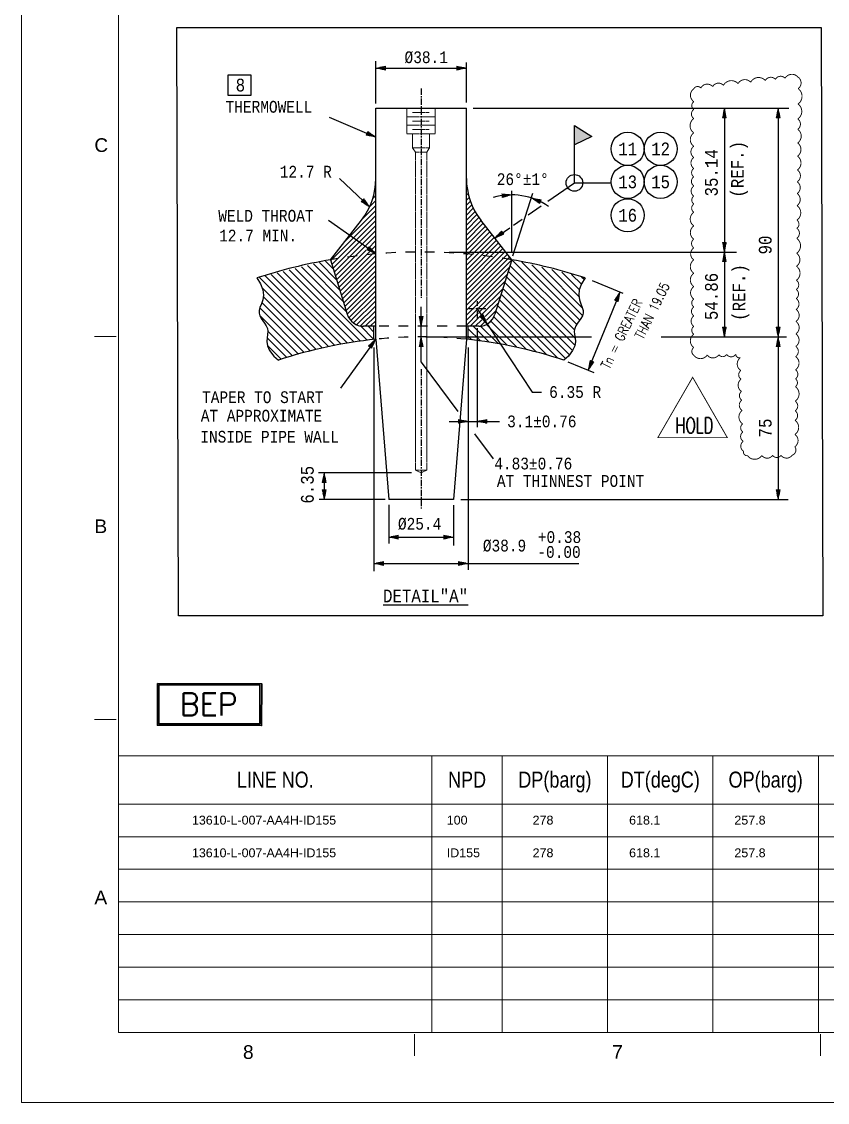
# Model space of a CAD drawing. Header units: inches. Extents: x 985 to 1826, y 0 to 594.
# Drawn here: x 985.1 to 1193.7, y 0 to 279.8 of the extents above; entities that cross this region are included whole.
import ezdxf
from ezdxf.enums import TextEntityAlignment as Align

# ---------------------------------------------------------------- set-up
doc = ezdxf.new("R2010")
doc.units = ezdxf.units.IN
doc.header["$MEASUREMENT"] = 0
for name, pattern in [('CENTER', [2, 1.25, -0.25, 0.25, -0.25]), ('Dashed', [4.18782, 2.09391, -2.09391]), ('Solid', [1, 1, 0])]:
    doc.linetypes.add(name, pattern=pattern)
for name, color, linetype in [('1', 7, 'Continuous'), ('2', 2, 'Continuous'), ('3', 3, 'Continuous'), ('4', 4, 'Continuous'), ('BG 0 -1', 7, 'Continuous'), ('BG BG BG BG BG 2', 7, 'Continuous'), ('BG BG BG BG TITLETEXT', 7, 'Continuous'), ('Border', 7, 'Continuous'), ('DIM-LINES', 7, 'Continuous'), ('DIM-TEXT', 7, 'Continuous'), ('ISO-TEXT', 7, 'Continuous'), ('ISOTEXT', 7, 'Continuous'), ('NOZZLES', 7, 'Continuous'), ('Rev.4', 6, 'Continuous')]:
    doc.layers.add(name, color=color, linetype=linetype)
for name, color, linetype, lineweight in [('message', 2, 'Solid', 13), ('weldCyanLabel', 4, 'Solid', 13), ('weldDimension', 2, 'Solid', 13)]:
    doc.layers.add(name, color=color, linetype=linetype, lineweight=lineweight)
doc.styles.add('1882-13610-HP-186-001-007(01OF02)_MODEL-EMBED 1_DWG$0$Arial', font='arial.ttf')
doc.styles.add('Arial', font='arial.ttf')
doc.styles.add('fixedText', font='MONOTXT8.shx', dxfattribs={"width": 0.85})
doc.styles.add('MONOTXT', font='MONOTXT.shx', dxfattribs={"width": 0.8})
doc.styles.add('ROMANS', font='romans.shx', dxfattribs={"width": 0.8})
doc.styles.add('txt.shx', font='txt.shx')

msp = doc.modelspace()

# ---------------------------------------------------------------- hatches: boundary and pattern name
at = {"layer": '2'}
h = msp.add_hatch(color=2, dxfattribs=at)
h.dxf.hatch_style = 1
h.paths.add_polyline_path([(1128.18, 252.93), (1128.18, 247.87), (1132.67, 250.02)])
at = {"layer": '4', "lineweight": 25}
msp.add_hatch(color=4, dxfattribs=at).paths.add_polyline_path([(1105.64, 201.45), (1104.55, 203.9), (1103.82, 203.41)])

# ---------------------------------------------------------------- linework, layer by layer
at = {"color": 4, "linetype": 'Continuous', "lineweight": 25}
for p, q in [((1068.59, 222.68), (1069.29, 223.39)), ((1076.63, 200.93), (1076.77, 201.07))]:
    msp.add_line(p, q, dxfattribs=at)
at = {"layer": '1', "color": 1, "linetype": 'CENTER', "lineweight": 25, "ltscale": 1.3}
for p, q in [((1088.5, 262.47), (1088.5, 208.25)), ((1088.5, 189.8), (1088.5, 153.58))]:
    msp.add_line(p, q, dxfattribs=at)
at = {"layer": '2', "color": 4}
for p, q in [((1128.18, 238.05), (1128.18, 252.93)), ((1128.18, 252.93), (1132.67, 250.02)), ((1132.67, 250.02), (1128.18, 247.87)), ((1063.43, 162.98), (1063.43, 156.11))]:
    msp.add_line(p, q, dxfattribs=at)
at = {"layer": '2', "color": 2}
for p, q in [((1086.04, 162.98), (1061.97, 162.98)), ((1079.23, 156.11), (1062.13, 156.11))]:
    msp.add_line(p, q, dxfattribs=at)
at = {"layer": '2'}
msp.add_lwpolyline([(1025.23, 278.31), (1192.1, 278.31), (1192.52, 125.97), (1025.66, 125.97)], close=True, dxfattribs=at)
at = {"layer": '2', "color": 4}
msp.add_lwpolyline([(1038.54, 266.04), (1044.44, 266.04), (1044.44, 260.67), (1038.54, 260.67)], close=True, dxfattribs=at)
for centre in [(1141.98, 246.85), (1150.51, 246.85), (1141.98, 238.31), (1150.51, 238.31), (1141.98, 229.66)]:
    msp.add_circle(centre, 4.29, dxfattribs=at)
at = {"layer": '3', "color": 3, "lineweight": 25}
for p, q in [((1076.77, 257.35), (1100.24, 257.35)), ((1076.77, 197.57), (1076.77, 257.35)), ((1100.24, 197.57), (1100.24, 257.35)), ((1065.05, 218.15), (1069.4, 204.03)), ((1111.96, 218.15), (1107.61, 204.03)), ((1076.77, 200.93), (1073.6, 200.93)), ((1076.29, 197.52), (1076.29, 200.93)), ((1103.41, 200.93), (1100.24, 200.93)), ((1100.72, 197.52), (1100.72, 200.93)), ((1076.77, 197.57), (1080.12, 156.11)), ((1100.24, 197.57), (1096.89, 156.11)), ((1096.89, 156.11), (1080.12, 156.11))]:
    msp.add_line(p, q, dxfattribs=at)
at = {"layer": '3', "color": 2, "linetype": 'Dashed', "lineweight": 25, "ltscale": 1.2}
msp.add_line((1100.24, 200.93), (1076.77, 200.93), dxfattribs=at)
for radius, start, end in [(138.28, 80.2323, 99.7677), (116.29, 84.2104, 95.7896)]:
    msp.add_arc((1088.5, 81.87), radius, start, end, dxfattribs=at)
at = {"layer": '3', "color": 3, "lineweight": 25}
for centre, radius, start, end in [((1088.5, 81.87), 138.28, 99.7677, 107.8916), ((1088.5, 81.87), 138.28, 72.1084, 80.2323), ((1073.6, 205.32), 4.4, 197.1338, 270), ((1103.41, 205.32), 4.4, 270, 342.8662), ((1088.5, 81.87), 116.29, 95.7896, 108.5213), ((1088.5, 81.87), 116.29, 71.4787, 84.2104)]:
    msp.add_arc(centre, radius, start, end, dxfattribs=at)
at = {"layer": '4', "color": 2}
for p, q in [((1076.77, 258.56), (1076.77, 269.59)), ((1100.24, 258.9), (1100.24, 269.21)), ((1132.77, 212.74), (1140.73, 209.51)), ((1102.99, 200.48), (1102.99, 174.8)), ((1076.29, 195.47), (1076.29, 137.53)), ((1100.72, 195.47), (1100.72, 137.87)), ((1126.46, 191.73), (1133.2, 188.99)), ((1080.12, 154.69), (1080.12, 144.71)), ((1096.89, 154.63), (1096.89, 144.17))]:
    msp.add_line(p, q, dxfattribs=at)
at = {"layer": '4', "color": 4, "lineweight": 25}
for p, q in [((1076.77, 267.77), (1100.24, 267.77)), ((1121.35, 233.31), (1128.18, 238.05)), ((1076.42, 235.69), (1076.77, 236.05)), ((1076.66, 237.23), (1076.77, 237.35)), ((1100.24, 237.49), (1100.31, 237.57)), ((1100.24, 236.19), (1100.46, 236.42)), ((1100.24, 234.9), (1100.67, 235.33)), ((1075.15, 231.83), (1076.77, 233.46)), ((1075.96, 233.95), (1076.77, 234.75)), ((1100.24, 233.6), (1100.94, 234.3)), ((1100.24, 232.31), (1101.25, 233.32)), ((1100.24, 231.01), (1101.61, 232.39)), ((1069.29, 223.39), (1076.77, 230.87)), ((1070.16, 222.96), (1076.77, 229.57)), ((1073.2, 228.59), (1076.77, 232.16)), ((1100.24, 229.71), (1102.02, 231.5)), ((1100.24, 228.42), (1102.46, 230.65)), ((1100.24, 227.12), (1102.95, 229.84)), ((1116.24, 229.76), (1119.58, 232.08)), ((1065.05, 218.15), (1073.05, 228.39)), ((1071.02, 222.53), (1076.77, 228.28)), ((1071.89, 222.09), (1076.77, 226.98)), ((1100.24, 225.83), (1103.47, 229.06)), ((1100.24, 224.53), (1104.02, 228.32)), ((1100.24, 223.24), (1104.59, 227.59)), ((1100.24, 221.94), (1105.16, 226.86)), ((1111.96, 218.15), (1103.96, 228.39)), ((1112.43, 227.12), (1114.67, 228.67)), ((1072.75, 221.66), (1076.77, 225.69)), ((1073.61, 221.23), (1076.77, 224.39)), ((1100.24, 220.65), (1105.72, 226.14)), ((1100.24, 219.35), (1106.29, 225.41)), ((1100.24, 218.06), (1106.86, 224.68)), ((1100.24, 216.76), (1107.43, 223.95)), ((1107.59, 223.75), (1111.46, 226.44)), ((1065.12, 217.92), (1070.16, 222.96)), ((1065.42, 216.93), (1071.02, 222.53)), ((1065.73, 215.93), (1071.89, 222.09)), ((1066.03, 214.94), (1072.75, 221.66)), ((1066.34, 213.95), (1073.61, 221.23)), ((1074.78, 221.1), (1076.77, 223.09)), ((1075.53, 220.56), (1076.77, 221.8)), ((1100.24, 215.46), (1108, 223.23)), ((1100.24, 214.17), (1108.57, 222.5)), ((1100.24, 212.87), (1109.13, 221.77)), ((1100.24, 211.58), (1109.7, 221.04)), ((1066.64, 212.96), (1074.32, 220.64)), ((1066.95, 211.97), (1075.13, 220.16)), ((1067.25, 210.98), (1076.12, 219.85)), ((1067.56, 209.99), (1076.77, 219.21)), ((1076.28, 220.01), (1076.77, 220.5)), ((1100.24, 210.28), (1110.27, 220.32)), ((1100.24, 208.99), (1110.84, 219.59)), ((1100.24, 207.69), (1111.41, 218.86)), ((1072.8, 197.1), (1054.38, 215.52)), ((1074.52, 197.32), (1055.94, 215.91)), ((1069.24, 204.55), (1057.5, 216.29)), ((1068.37, 207.36), (1059.06, 216.67)), ((1067.51, 210.17), (1060.62, 217.06)), ((1066.64, 212.98), (1062.17, 217.44)), ((1065.77, 215.79), (1063.73, 217.82)), ((1067.86, 209), (1076.77, 217.91)), ((1068.17, 208.01), (1076.77, 216.62)), ((1100.24, 206.4), (1111.95, 218.11)), ((1100.24, 205.1), (1111.38, 216.24)), ((1128.23, 199.97), (1111.51, 216.69)), ((1128.79, 201.35), (1112, 218.14)), ((1129.58, 202.51), (1114.58, 217.5)), ((1130.28, 203.74), (1117.16, 216.87)), ((1130.24, 205.73), (1119.74, 216.23)), ((1129.39, 208.52), (1122.32, 215.59)), ((1046.02, 213.46), (1046.97, 211.95)), ((1064.52, 195.67), (1046.55, 213.63)), ((1066.13, 195.99), (1048.14, 213.99)), ((1067.77, 196.3), (1049.7, 214.37)), ((1069.42, 196.59), (1051.26, 214.76)), ((1071.1, 196.86), (1052.82, 215.14)), ((1068.47, 207.02), (1076.77, 215.32)), ((1068.78, 206.03), (1076.77, 214.03)), ((1069.09, 205.04), (1076.77, 212.73)), ((1100.24, 203.8), (1110.8, 214.37)), ((1128.31, 196), (1110.6, 213.71)), ((1128.39, 197.87), (1111.06, 215.2)), ((1129.47, 210.38), (1124.9, 214.96)), ((1129.99, 211.81), (1127.48, 214.32)), ((1130.99, 213.46), (1130.04, 211.95)), ((1130.71, 213.03), (1130.06, 213.68)), ((1046.97, 211.95), (1047.55, 210.33)), ((1062.92, 195.32), (1047.35, 210.89)), ((1047.55, 210.33), (1047.68, 208.94)), ((1069.39, 204.05), (1076.77, 211.43)), ((1069.78, 203.15), (1076.77, 210.14)), ((1100.24, 202.51), (1110.22, 212.49)), ((1103.74, 204.72), (1109.64, 210.62)), ((1126.89, 193.53), (1109.68, 210.74)), ((1127.74, 194.63), (1110.14, 212.23)), ((1129.46, 210.33), (1129.33, 208.94)), ((1130.04, 211.95), (1129.46, 210.33)), ((1047.5, 207.75), (1047.16, 206.72)), ((1059.79, 194.57), (1047.28, 207.08)), ((1047.68, 208.94), (1047.5, 207.75)), ((1061.35, 194.95), (1047.64, 208.66)), ((1070.32, 202.39), (1076.77, 208.84)), ((1071, 201.78), (1076.77, 207.55)), ((1102.99, 207.41), (1102.99, 206.26)), ((1104.26, 203.94), (1109.07, 208.75)), ((1123.89, 192.65), (1108.77, 207.77)), ((1125.92, 192.56), (1109.22, 209.26)), ((1129.33, 208.94), (1129.51, 207.75)), ((1129.51, 207.75), (1129.85, 206.72)), ((1137.15, 202.79), (1140, 209.8)), ((1046.79, 205.83), (1046.56, 205.03)), ((1046.56, 205.03), (1046.56, 204.3)), ((1046.56, 204.3), (1046.76, 203.62)), ((1058.25, 194.16), (1046.75, 205.66)), ((1047.16, 206.72), (1046.79, 205.83)), ((1071.82, 201.3), (1076.77, 206.25)), ((1072.81, 201), (1076.77, 204.96)), ((1088.5, 200.93), (1088.5, 205.97)), ((1100.24, 201.21), (1103.39, 204.37)), ((1102.27, 205.45), (1100.87, 205.45)), ((1103.33, 205.45), (1102.69, 205.45)), ((1102.99, 205.71), (1102.99, 205.2)), ((1102.99, 205.45), (1117.28, 183.84)), ((1102.99, 204.95), (1102.99, 202.93)), ((1105.24, 205.45), (1103.51, 205.45)), ((1105.05, 203.43), (1108.49, 206.88)), ((1105.41, 202.5), (1107.91, 205)), ((1118.39, 194.26), (1107.85, 204.8)), ((1121.09, 193.51), (1108.31, 206.29)), ((1129.85, 206.72), (1130.21, 205.83)), ((1130.21, 205.83), (1130.45, 205.03)), ((1130.45, 204.3), (1130.25, 203.62)), ((1130.45, 205.03), (1130.45, 204.3)), ((1056.73, 193.74), (1046.73, 203.74)), ((1046.76, 203.62), (1047.11, 202.97)), ((1047.11, 202.97), (1047.55, 202.33)), ((1047.55, 202.33), (1048, 201.7)), ((1048, 201.7), (1048.41, 201.05)), ((1074.04, 200.93), (1076.77, 203.66)), ((1075.33, 200.93), (1076.77, 202.37)), ((1101.24, 200.93), (1104, 203.68)), ((1102.54, 200.93), (1104.22, 202.61)), ((1104.55, 203.9), (1103.82, 203.41)), ((1103.82, 203.41), (1105.64, 201.45)), ((1103.86, 200.95), (1104.91, 202)), ((1113.27, 195.5), (1106.53, 202.23)), ((1115.79, 194.92), (1107.35, 203.36)), ((1129.01, 201.7), (1128.6, 201.05)), ((1129.46, 202.33), (1129.01, 201.7)), ((1129.89, 202.97), (1129.46, 202.33)), ((1130.25, 203.62), (1129.89, 202.97)), ((1131.78, 189.57), (1137.15, 202.79)), ((1048.41, 201.05), (1048.71, 200.37)), ((1048.77, 198.84), (1048.63, 197.96)), ((1048.71, 200.37), (1048.84, 199.64)), ((1048.84, 199.64), (1048.77, 198.84)), ((1055.22, 193.3), (1048.83, 199.7)), ((1076.27, 197.52), (1072.78, 201)), ((1076.29, 199.44), (1074.8, 200.93)), ((1088.5, 191.6), (1088.5, 200.93)), ((1103.84, 197.15), (1100.72, 200.28)), ((1106.11, 196.83), (1102.01, 200.93)), ((1108.43, 196.45), (1103.92, 200.96)), ((1110.82, 196.01), (1105.41, 201.41)), ((1128.3, 200.37), (1128.17, 199.64)), ((1128.17, 199.64), (1128.24, 198.84)), ((1128.24, 198.84), (1128.38, 197.96)), ((1128.6, 201.05), (1128.3, 200.37)), ((1048.63, 197.96), (1048.56, 196.98)), ((1048.56, 196.98), (1048.72, 195.88)), ((1053.73, 192.85), (1048.63, 197.95)), ((1052.26, 192.37), (1048.71, 195.92)), ((1048.72, 195.88), (1049.27, 194.63)), ((1101.63, 197.42), (1100.72, 198.33)), ((1128.29, 195.88), (1127.74, 194.63)), ((1128.45, 196.98), (1128.29, 195.88)), ((1128.38, 197.96), (1128.45, 196.98)), ((1049.27, 194.63), (1050.35, 193.23)), ((1049.27, 194.63), (1050.35, 193.23)), ((1050.35, 193.23), (1051.56, 192.14)), ((1050.35, 193.23), (1051.56, 192.14)), ((1126.66, 193.23), (1125.45, 192.14)), ((1127.74, 194.63), (1126.66, 193.23)), ((1095.75, 176.29), (1108.84, 176.29))]:
    msp.add_line(p, q, dxfattribs=at)
at = {"layer": '4', "lineweight": 25}
for p, q in [((1076.76, 238.63), (1076.77, 238.64)), ((1100.24, 238.78), (1100.24, 238.79)), ((1105.91, 201.71), (1106.57, 202.37)), ((1106.59, 202.38), (1107.02, 202.82))]:
    msp.add_line(p, q, dxfattribs=at)
at = {"layer": '4', "color": 2, "lineweight": 25}
for p, q in [((1128.18, 238.05), (1137.7, 238.05)), ((1111.96, 219.98), (1111.96, 235.98)), ((1112.28, 219.15), (1117.46, 235.35))]:
    msp.add_line(p, q, dxfattribs=at)
at = {"layer": '4', "color": 4}
for p, q in [((1088.5, 191.6), (1097.99, 178.88)), ((1117.28, 183.84), (1119.68, 183.84)), ((1102.32, 173.07), (1107.12, 166.63)), ((1080.12, 146.34), (1096.89, 146.34)), ((1076.29, 139.52), (1129.36, 139.52))]:
    msp.add_line(p, q, dxfattribs=at)
at = {"layer": '4', "color": 4, "lineweight": 25}
msp.add_lwpolyline([(1105.64, 201.45), (1104.55, 203.9), (1103.82, 203.41)], close=True, dxfattribs=at)
at = {"layer": '4', "color": 4}
for points in [[(1047.26, 108.39), (1047.22, 97.54), (1020.24, 97.62), (1020.27, 108.47)], [(1046.74, 108.1), (1046.74, 97.97), (1020.64, 97.97), (1020.64, 108.1)]]:
    msp.add_lwpolyline(points, close=True, dxfattribs=at)
at = {"layer": '4', "color": 2, "lineweight": 25}
msp.add_circle((1128.18, 238.05), 2.15, dxfattribs=at)
at = {"layer": '4', "color": 4, "lineweight": 25}
for centre, radius, start, end in [((1059.18, 239.22), 17.59, 322.0058, 0), ((1117.82, 239.22), 17.59, 180, 217.9942), ((1111.96, 218.15), 16.79, 55.3738, 106.578)]:
    msp.add_arc(centre, radius, start, end, dxfattribs=at)
at = {"layer": 'BG 0 -1', "color": 7, "linetype": 'Continuous', "lineweight": 9}
for p, q in [((985.09, 0), (985.09, 594)), ((1010.2, 576.75), (1010.2, 18.11)), ((1009.57, 198.28), (1003.92, 198.28)), ((1009.57, 99.14), (1003.92, 99.14)), ((1010.2, 18.11), (1801.02, 18.11)), ((1086.79, 17.68), (1086.79, 12.02)), ((1191.91, 17.68), (1191.91, 12.02)), ((1826.09, 0), (985.09, 0))]:
    msp.add_line(p, q, dxfattribs=at)
at = {"layer": 'BG BG BG BG BG 2', "color": 2, "linetype": 'Continuous', "lineweight": 15}
for p, q in [((1408.17, 89.71), (1010.2, 89.71)), ((1091.32, 18.11), (1091.32, 89.71)), ((1109.49, 18.11), (1109.49, 89.71)), ((1136.78, 18.11), (1136.78, 89.71)), ((1164.06, 18.11), (1164.06, 89.71)), ((1191.35, 18.11), (1191.35, 89.71)), ((1408.17, 77.24), (1010.2, 77.24)), ((1408.17, 68.79), (1010.2, 68.79)), ((1408.17, 60.34), (1010.2, 60.34)), ((1408.17, 51.89), (1010.2, 51.89)), ((1408.17, 43.44), (1010.2, 43.44)), ((1408.17, 34.98), (1010.2, 34.98)), ((1408.17, 26.53), (1010.2, 26.53))]:
    msp.add_line(p, q, dxfattribs=at)
at = {"layer": 'Border', "color": 2}
for p, q in [((1101.94, 257.35), (1183.69, 257.35)), ((1095.78, 220.15), (1170.19, 220.15)), ((1089.7, 198.17), (1132.63, 198.17)), ((1150.64, 198.17), (1183.06, 198.17)), ((1098.8, 156.11), (1183.49, 156.11))]:
    msp.add_line(p, q, dxfattribs=at)
at = {"layer": 'Border', "color": 4}
for p, q in [((1167.01, 257.35), (1167.01, 198.17)), ((1180.94, 257.35), (1180.94, 156.11))]:
    msp.add_line(p, q, dxfattribs=at)
for points in [[(1075.15, 231.83), (1067.35, 239.18)], [(1076.77, 219.65), (1064.57, 228.34)], [(1076.77, 197.57), (1067.68, 184.91)]]:
    msp.add_lwpolyline(points, dxfattribs=at)
at = {"layer": 'DIM-LINES', "color": 4}
msp.add_line((1064.68, 255.06), (1076.77, 249.9), dxfattribs=at)
at = {"layer": 'NOZZLES', "color": 4, "linetype": 'Continuous', "lineweight": 35}
for points in [[(1020.27, 108.47), (1047.26, 108.39), (1047.22, 97.54), (1020.24, 97.62)], [(1020.64, 108.1), (1046.74, 108.1), (1046.74, 97.97), (1020.64, 97.97)]]:
    msp.add_lwpolyline(points, close=True, dxfattribs=at)
at = {"layer": 'Rev.4', "color": 1, "const_width": 0.238}
msp.add_lwpolyline([(1159.1, 262.42, 0.520567), (1159.1, 259.07, 0.520567), (1159.1, 257.06, 0.520567), (1159.1, 254.7, 0.520567), (1159.1, 251, 0.520567), (1159.1, 247.52, 0.520567), (1159.1, 244.64, 0.520567), (1159.1, 241.8, 0.520567), (1159.1, 239.62, 0.520567), (1159.1, 237.25, 0.520567), (1159.1, 234.61, 0.520567), (1159.1, 232.59, 0.520567), (1159.1, 230.45, 0.520567), (1159.1, 226.9, 0.520567), (1159.1, 223.47, 0.520567), (1159.1, 221.24, 0.520567), (1159.1, 218.1, 0.520567), (1159.1, 214.64, 0.520567), (1159.1, 211.19, 0.520567), (1159.1, 207.98, 0.520567), (1159.1, 205.93, 0.520567), (1159.1, 203.6, 0.520567), (1159.1, 200.9, 0.520567), (1159.1, 198.87, 0.520567), (1159.1, 195.43, 0.520567), (1159.13, 193.4, 0.520567), (1162.56, 193.48, 0.520567), (1165.58, 193.56, 0.520567), (1167.6, 193.61, 0.520567), (1169.98, 193.67, 0.520567), (1171.16, 192.81, 0.520567), (1171.27, 189.46, 0.520567), (1171.34, 187.22, 0.520567), (1171.45, 184.07, 0.520567), (1171.53, 181.82, 0.520567), (1171.62, 179.13, 0.520567), (1171.74, 175.67, 0.520567), (1171.81, 173.58, 0.520567), (1171.89, 171.15, 0.520567), (1171.98, 168.55, 0.520567), (1173.01, 167.43, 0.520567), (1176.72, 167.48, 0.520567), (1179.49, 167.51, 0.520567), (1181.68, 167.53, 0.520567), (1184.56, 167.56, 0.520567), (1185.25, 169.74, 0.520567), (1185.28, 172.91, 0.520567), (1185.31, 176.55, 0.520567), (1185.34, 179.03, 0.520567), (1185.36, 181.54, 0.520567), (1185.39, 185.29, 0.520567), (1185.41, 187.32, 0.520567), (1185.43, 189.67, 0.520567), (1185.47, 193.09, 0.520567), (1185.49, 195.71, 0.520567), (1185.52, 198.96, 0.520567), (1185.55, 202.18, 0.520567), (1185.58, 205.28, 0.520567), (1185.6, 208.12, 0.520567), (1185.62, 210.44, 0.520567), (1185.65, 212.85, 0.520567), (1185.68, 216.46, 0.520567), (1185.71, 219.82, 0.520567), (1185.74, 223.68, 0.520567), (1185.77, 226.3, 0.520567), (1185.79, 228.4, 0.520567), (1185.82, 232.17, 0.520567), (1185.85, 235.3, 0.520567), (1185.88, 238.33, 0.520567), (1185.91, 241.41, 0.520567), (1185.94, 244.97, 0.520567), (1185.97, 248.38, 0.520567), (1186, 251.92, 0.520567), (1186.02, 254.59, 0.520567), (1186.06, 258.47, 0.520567), (1186.1, 262.46, 0.520567), (1186.12, 265.39, 0.520567), (1182.72, 265.14, 0.520567), (1180.23, 264.85, 0.520567), (1177.61, 264.55, 0.520567), (1173.81, 264.11, 0.520567), (1170.56, 263.74, 0.520567), (1166.78, 263.3, 0.520567), (1163.99, 262.98, 0.520567), (1160.91, 262.62, 0.520567), (1159.1, 262.42, 0.520567)], format="xyb", dxfattribs=at)
msp.add_lwpolyline([(1158.8, 187.72), (1149.78, 172.09), (1167.78, 172.09)], close=True, dxfattribs=at)
at = {"layer": 'weldCyanLabel'}
for p, q in [((1084.84, 257.35), (1084.84, 250.75)), ((1084.84, 255.15), (1092.17, 255.15)), ((1086.31, 256.25), (1090.7, 256.25)), ((1092.17, 257.35), (1092.17, 250.75)), ((1084.84, 252.95), (1092.17, 252.95)), ((1086.31, 254.05), (1090.7, 254.05)), ((1086.31, 251.85), (1090.7, 251.85)), ((1084.84, 250.75), (1092.17, 250.75)), ((1086.31, 250.75), (1086.31, 247.09)), ((1090.7, 250.75), (1090.7, 247.09)), ((1086.31, 247.09), (1090.7, 247.09)), ((1087.04, 245.99), (1086.31, 247.09)), ((1089.97, 245.99), (1090.7, 247.09)), ((1087.04, 245.99), (1089.97, 245.99)), ((1087.04, 245.99), (1087.04, 163.71)), ((1089.97, 245.99), (1089.97, 163.71)), ((1087.04, 243.11), (1087.04, 243.03)), ((1089.97, 243.11), (1089.97, 243.03)), ((1089.97, 243.11), (1089.97, 243.03)), ((1087.04, 163.71), (1089.97, 163.71)), ((1087.04, 163.71), (1088.5, 162.98)), ((1089.97, 163.71), (1088.5, 162.98))]:
    msp.add_line(p, q, dxfattribs=at)
at = {"layer": 'weldDimension', "color": 4, "flags": 128}
for points in [[(1076.77, 267.77), (1079.27, 268.26), (1079.27, 267.27), (1076.77, 267.77), (1077.27, 267.77), (1079.27, 268.16), (1079.27, 267.37), (1077.27, 267.77), (1077.77, 267.77), (1079.27, 268.06), (1079.27, 267.47), (1077.77, 267.77), (1078.27, 267.77), (1079.27, 267.96), (1079.27, 267.57), (1078.27, 267.77), (1078.77, 267.77), (1079.27, 267.87), (1079.27, 267.67), (1078.77, 267.77)], [(1100.24, 267.77), (1097.74, 267.27), (1097.74, 268.26), (1100.24, 267.77), (1099.74, 267.77), (1097.74, 267.37), (1097.74, 268.16), (1099.74, 267.77), (1099.24, 267.77), (1097.74, 267.47), (1097.74, 268.06), (1099.24, 267.77), (1098.74, 267.77), (1097.74, 267.57), (1097.74, 267.96), (1098.74, 267.77), (1098.24, 267.77), (1097.74, 267.67), (1097.74, 267.87), (1098.24, 267.77)], [(1167.01, 257.35), (1167.5, 254.86), (1166.51, 254.86), (1167.01, 257.35), (1167.01, 256.85), (1167.41, 254.86), (1166.61, 254.86), (1167.01, 256.85), (1167.01, 256.35), (1167.31, 254.86), (1166.71, 254.86), (1167.01, 256.35), (1167.01, 255.85), (1167.21, 254.86), (1166.81, 254.86), (1167.01, 255.85), (1167.01, 255.36), (1167.11, 254.86), (1166.91, 254.86), (1167.01, 255.36)], [(1180.94, 257.35), (1181.44, 254.86), (1180.44, 254.86), (1180.94, 257.35), (1180.94, 256.85), (1181.34, 254.86), (1180.54, 254.86), (1180.94, 256.85), (1180.94, 256.35), (1181.24, 254.86), (1180.64, 254.86), (1180.94, 256.35), (1180.94, 255.85), (1181.14, 254.86), (1180.74, 254.86), (1180.94, 255.85), (1180.94, 255.36), (1181.04, 254.86), (1180.84, 254.86), (1180.94, 255.36)], [(1076.77, 249.9), (1074.68, 251.34), (1074.29, 250.42), (1076.77, 249.9), (1076.32, 250.1), (1074.64, 251.25), (1074.33, 250.52), (1076.32, 250.1), (1075.86, 250.29), (1074.6, 251.16), (1074.37, 250.61), (1075.86, 250.29), (1075.4, 250.49), (1074.56, 251.07), (1074.41, 250.7), (1075.4, 250.49), (1074.94, 250.69), (1074.52, 250.97), (1074.44, 250.79), (1074.94, 250.69)], [(1111.96, 234.94), (1109.52, 234.25), (1109.44, 235.24), (1111.96, 234.94), (1111.47, 234.9), (1109.51, 234.35), (1109.45, 235.14), (1111.47, 234.9), (1110.97, 234.86), (1109.5, 234.45), (1109.46, 235.04), (1110.97, 234.86), (1110.47, 234.82), (1109.49, 234.55), (1109.46, 234.95), (1110.47, 234.82), (1109.98, 234.78), (1109.49, 234.65), (1109.47, 234.85), (1109.98, 234.78)], [(1075.15, 231.83), (1073.68, 233.9), (1072.99, 233.18), (1075.15, 231.83), (1074.79, 232.18), (1073.61, 233.83), (1073.06, 233.25), (1074.79, 232.18), (1074.42, 232.52), (1073.54, 233.76), (1073.13, 233.32), (1074.42, 232.52), (1074.06, 232.86), (1073.47, 233.69), (1073.2, 233.4), (1074.06, 232.86), (1073.7, 233.2), (1073.4, 233.61), (1073.27, 233.47), (1073.7, 233.2)], [(1117.07, 234.14), (1119.57, 233.67), (1119.2, 232.74), (1117.07, 234.14), (1117.54, 233.95), (1119.53, 233.58), (1119.24, 232.84), (1117.54, 233.95), (1118, 233.77), (1119.5, 233.48), (1119.27, 232.93), (1118, 233.77), (1118.46, 233.58), (1119.46, 233.39), (1119.31, 233.02), (1118.46, 233.58), (1118.92, 233.39), (1119.42, 233.3), (1119.35, 233.11), (1118.92, 233.39)], [(1107.59, 223.75), (1109.35, 225.58), (1109.92, 224.76), (1107.59, 223.75), (1108, 224.03), (1109.41, 225.5), (1109.86, 224.84), (1108, 224.03), (1108.41, 224.32), (1109.47, 225.41), (1109.81, 224.92), (1108.41, 224.32), (1108.82, 224.6), (1109.52, 225.33), (1109.75, 225), (1108.82, 224.6), (1109.23, 224.88), (1109.58, 225.25), (1109.69, 225.09), (1109.23, 224.88)], [(1076.77, 219.65), (1075.05, 221.52), (1074.46, 220.71), (1076.77, 219.65), (1076.37, 219.95), (1074.99, 221.44), (1074.52, 220.79), (1076.37, 219.95), (1075.97, 220.24), (1074.93, 221.36), (1074.58, 220.87), (1075.97, 220.24), (1075.56, 220.53), (1074.87, 221.28), (1074.64, 220.95), (1075.56, 220.53), (1075.16, 220.82), (1074.81, 221.2), (1074.7, 221.03), (1075.16, 220.82)], [(1167.01, 220.15), (1167.5, 222.64), (1166.51, 222.64), (1167.01, 220.15), (1167.01, 220.65), (1167.41, 222.64), (1166.61, 222.64), (1167.01, 220.65), (1167.01, 221.15), (1167.31, 222.64), (1166.71, 222.64), (1167.01, 221.15), (1167.01, 221.65), (1167.21, 222.64), (1166.81, 222.64), (1167.01, 221.65), (1167.01, 222.15), (1167.11, 222.64), (1166.91, 222.64), (1167.01, 222.15)], [(1167.01, 220.15), (1167.5, 217.66), (1166.51, 217.66), (1167.01, 220.15), (1167.01, 219.65), (1167.41, 217.66), (1166.61, 217.66), (1167.01, 219.65), (1167.01, 219.16), (1167.31, 217.66), (1166.71, 217.66), (1167.01, 219.16), (1167.01, 218.66), (1167.21, 217.66), (1166.81, 217.66), (1167.01, 218.66), (1167.01, 218.16), (1167.11, 217.66), (1166.91, 217.66), (1167.01, 218.16)], [(1140, 209.8), (1138.6, 207.68), (1139.53, 207.31), (1140, 209.8), (1139.81, 209.34), (1138.7, 207.64), (1139.44, 207.34), (1139.81, 209.34), (1139.62, 208.88), (1138.79, 207.6), (1139.34, 207.38), (1139.62, 208.88), (1139.44, 208.42), (1138.88, 207.57), (1139.25, 207.42), (1139.44, 208.42), (1139.25, 207.96), (1138.97, 207.53), (1139.16, 207.46), (1139.25, 207.96)], [(1088.5, 200.93), (1089, 203.42), (1088.01, 203.42), (1088.5, 200.93), (1088.5, 201.42), (1088.9, 203.42), (1088.11, 203.42), (1088.5, 201.42), (1088.5, 201.92), (1088.8, 203.42), (1088.21, 203.42), (1088.5, 201.92), (1088.5, 202.42), (1088.7, 203.42), (1088.31, 203.42), (1088.5, 202.42), (1088.5, 202.92), (1088.6, 203.42), (1088.4, 203.42), (1088.5, 202.92)], [(1167.01, 198.17), (1167.5, 200.66), (1166.51, 200.66), (1167.01, 198.17), (1167.01, 198.66), (1167.41, 200.66), (1166.61, 200.66), (1167.01, 198.66), (1167.01, 199.16), (1167.31, 200.66), (1166.71, 200.66), (1167.01, 199.16), (1167.01, 199.66), (1167.21, 200.66), (1166.81, 200.66), (1167.01, 199.66), (1167.01, 200.16), (1167.11, 200.66), (1166.91, 200.66), (1167.01, 200.16)], [(1180.94, 198.17), (1181.44, 200.66), (1180.44, 200.66), (1180.94, 198.17), (1180.94, 198.66), (1181.34, 200.66), (1180.54, 200.66), (1180.94, 198.66), (1180.94, 199.16), (1181.24, 200.66), (1180.64, 200.66), (1180.94, 199.16), (1180.94, 199.66), (1181.14, 200.66), (1180.74, 200.66), (1180.94, 199.66), (1180.94, 200.16), (1181.04, 200.66), (1180.84, 200.66), (1180.94, 200.16)], [(1076.77, 197.57), (1075.73, 195.26), (1074.92, 195.83), (1076.77, 197.57), (1076.48, 197.17), (1075.65, 195.31), (1075, 195.78), (1076.48, 197.17), (1076.19, 196.76), (1075.57, 195.37), (1075.08, 195.72), (1076.19, 196.76), (1075.9, 196.36), (1075.49, 195.43), (1075.16, 195.66), (1075.9, 196.36), (1075.61, 195.95), (1075.41, 195.49), (1075.24, 195.6), (1075.61, 195.95)], [(1088.5, 198.17), (1089, 195.67), (1088.01, 195.67), (1088.5, 198.17), (1088.5, 197.67), (1088.9, 195.67), (1088.11, 195.67), (1088.5, 197.67), (1088.5, 197.17), (1088.8, 195.67), (1088.21, 195.67), (1088.5, 197.17), (1088.5, 196.67), (1088.7, 195.67), (1088.31, 195.67), (1088.5, 196.67), (1088.5, 196.17), (1088.6, 195.67), (1088.4, 195.67), (1088.5, 196.17)], [(1180.94, 198.17), (1181.44, 195.67), (1180.44, 195.67), (1180.94, 198.17), (1180.94, 197.67), (1181.34, 195.67), (1180.54, 195.67), (1180.94, 197.67), (1180.94, 197.17), (1181.24, 195.67), (1180.64, 195.67), (1180.94, 197.17), (1180.94, 196.67), (1181.14, 195.67), (1180.74, 195.67), (1180.94, 196.67), (1180.94, 196.17), (1181.04, 195.67), (1180.84, 195.67), (1180.94, 196.17)], [(1131.78, 189.57), (1133.18, 191.69), (1132.26, 192.07), (1131.78, 189.57), (1131.97, 190.03), (1133.09, 191.73), (1132.35, 192.03), (1131.97, 190.03), (1132.16, 190.49), (1133, 191.76), (1132.45, 191.99), (1132.16, 190.49), (1132.35, 190.95), (1132.91, 191.8), (1132.54, 191.95), (1132.35, 190.95), (1132.53, 191.42), (1132.81, 191.84), (1132.63, 191.91), (1132.53, 191.42)], [(1100.72, 176.29), (1098.22, 175.8), (1098.22, 176.79), (1100.72, 176.29), (1100.22, 176.29), (1098.22, 175.9), (1098.22, 176.69), (1100.22, 176.29), (1099.72, 176.29), (1098.22, 176), (1098.22, 176.59), (1099.72, 176.29), (1099.22, 176.29), (1098.22, 176.1), (1098.22, 176.49), (1099.22, 176.29), (1098.72, 176.29), (1098.22, 176.19), (1098.22, 176.39), (1098.72, 176.29)], [(1102.99, 176.29), (1105.49, 175.8), (1105.49, 176.79), (1102.99, 176.29), (1103.49, 176.29), (1105.49, 175.9), (1105.49, 176.69), (1103.49, 176.29), (1103.99, 176.29), (1105.49, 176), (1105.49, 176.59), (1103.99, 176.29), (1104.49, 176.29), (1105.49, 176.1), (1105.49, 176.49), (1104.49, 176.29), (1104.99, 176.29), (1105.49, 176.19), (1105.49, 176.39), (1104.99, 176.29)], [(1063.43, 162.98), (1063.93, 160.48), (1062.93, 160.48), (1063.43, 162.98), (1063.43, 162.48), (1063.83, 160.48), (1063.03, 160.48), (1063.43, 162.48), (1063.43, 161.98), (1063.73, 160.48), (1063.13, 160.48), (1063.43, 161.98), (1063.43, 161.48), (1063.63, 160.48), (1063.23, 160.48), (1063.43, 161.48), (1063.43, 160.98), (1063.53, 160.48), (1063.33, 160.48), (1063.43, 160.98)], [(1063.43, 156.11), (1063.93, 158.6), (1062.93, 158.6), (1063.43, 156.11), (1063.43, 156.61), (1063.83, 158.6), (1063.03, 158.6), (1063.43, 156.61), (1063.43, 157.11), (1063.73, 158.6), (1063.13, 158.6), (1063.43, 157.11), (1063.43, 157.61), (1063.63, 158.6), (1063.23, 158.6), (1063.43, 157.61), (1063.43, 158.1), (1063.53, 158.6), (1063.33, 158.6), (1063.43, 158.1)], [(1180.94, 156.11), (1181.44, 158.6), (1180.44, 158.6), (1180.94, 156.11), (1180.94, 156.61), (1181.34, 158.6), (1180.54, 158.6), (1180.94, 156.61), (1180.94, 157.11), (1181.24, 158.6), (1180.64, 158.6), (1180.94, 157.11), (1180.94, 157.61), (1181.14, 158.6), (1180.74, 158.6), (1180.94, 157.61), (1180.94, 158.1), (1181.04, 158.6), (1180.84, 158.6), (1180.94, 158.1)], [(1080.12, 146.34), (1082.61, 145.84), (1082.61, 146.83), (1080.12, 146.34), (1080.62, 146.34), (1082.61, 145.94), (1082.61, 146.73), (1080.62, 146.34), (1081.12, 146.34), (1082.61, 146.04), (1082.61, 146.63), (1081.12, 146.34), (1081.61, 146.34), (1082.61, 146.14), (1082.61, 146.53), (1081.61, 146.34), (1082.11, 146.34), (1082.61, 146.24), (1082.61, 146.43), (1082.11, 146.34)], [(1096.89, 146.34), (1094.4, 145.84), (1094.4, 146.83), (1096.89, 146.34), (1096.39, 146.34), (1094.4, 145.94), (1094.4, 146.73), (1096.39, 146.34), (1095.89, 146.34), (1094.4, 146.04), (1094.4, 146.63), (1095.89, 146.34), (1095.4, 146.34), (1094.4, 146.14), (1094.4, 146.53), (1095.4, 146.34), (1094.9, 146.34), (1094.4, 146.24), (1094.4, 146.43), (1094.9, 146.34)], [(1076.29, 139.52), (1078.78, 139.02), (1078.78, 140.01), (1076.29, 139.52), (1076.79, 139.52), (1078.78, 139.12), (1078.78, 139.91), (1076.79, 139.52), (1077.29, 139.52), (1078.78, 139.22), (1078.78, 139.81), (1077.29, 139.52), (1077.79, 139.52), (1078.78, 139.32), (1078.78, 139.71), (1077.79, 139.52), (1078.29, 139.52), (1078.78, 139.42), (1078.78, 139.61), (1078.29, 139.52)], [(1100.72, 139.52), (1098.22, 139.02), (1098.22, 140.01), (1100.72, 139.52), (1100.22, 139.52), (1098.22, 139.12), (1098.22, 139.91), (1100.22, 139.52), (1099.72, 139.52), (1098.22, 139.22), (1098.22, 139.81), (1099.72, 139.52), (1099.22, 139.52), (1098.22, 139.32), (1098.22, 139.71), (1099.22, 139.52), (1098.72, 139.52), (1098.22, 139.42), (1098.22, 139.61), (1098.72, 139.52)]]:
    msp.add_lwpolyline(points, dxfattribs=at)

# ---------------------------------------------------------------- texts
at = {"color": 2, "linetype": 'Continuous', "lineweight": 25, "style": 'txt.shx'}
msp.add_text('BEP', height=5.76, dxfattribs=at).set_placement((1025.99, 100.16))
at = {"layer": '2', "style": 'fixedText', "width": 0.85}
for s, p in [('11', (1141.98, 246.85)), ('12', (1150.51, 246.85)), ('13', (1141.98, 238.31)), ('15', (1150.51, 238.31)), ('16', (1141.98, 229.66))]:
    msp.add_text(s, height=3.3, dxfattribs=at).set_placement(p, align=Align.MIDDLE_CENTER)
at = {"layer": '2', "style": '1882-13610-HP-186-001-007(01OF02)_MODEL-EMBED 1_DWG$0$Arial'}
for s, height, width, p in [('13610-L-007-AA4H-ID155', 2.2931, 1.002891, (1029.19, 74.22)), ('100', 2.293, 1.008516, (1095.14, 74.22)), ('278', 2.293, 1.008516, (1117.37, 74.22)), ('618.1 ', 2.293, 1.008516, (1142.35, 74.22)), ('257.8 ', 2.293, 1.008516, (1169.6, 74.22)), ('13610-L-007-AA4H-ID155', 2.2931, 1.002891, (1029.19, 65.76)), ('ID155', 2.293, 1.008516, (1095.14, 65.76)), ('278', 2.293, 1.008516, (1117.37, 65.76)), ('618.1 ', 2.293, 1.008516, (1142.35, 65.76)), ('257.8 ', 2.293, 1.008516, (1169.6, 65.76))]:
    msp.add_text(s, height=height, dxfattribs=dict(at, width=width)).set_placement(p, align=Align.TOP_LEFT)
at = {"layer": '3', "style": 'ROMANS', "width": 0.7}
msp.add_text('HOLD ', height=4, dxfattribs=at).set_placement((1160.2, 175.27), align=Align.MIDDLE_CENTER)
at = {"layer": '3', "color": 2, "style": 'MONOTXT', "width": 0.8566}
msp.add_text('%%UDETAIL"A"', height=3.3, dxfattribs=at).set_placement((1089.66, 131.11), align=Align.MIDDLE_CENTER)
at = {"layer": 'BG 0 -1', "color": 7, "style": 'Arial'}
for s, height, width, p in [('C', 3.54, 0.992063, (1003.93, 246.06)), ('B ', 3.537, 1.005373, (1003.93, 147.39)), ('A', 3.54, 1.004063, (1003.93, 51.29))]:
    msp.add_text(s, height=height, dxfattribs=dict(at, width=width)).set_placement(p)
at = {"layer": 'BG 0 -1', "color": 7, "style": 'Arial', "width": 1.008516}
for s, p in [('8', (1043.77, 13.03)), ('7', (1139.35, 13.05))]:
    msp.add_text(s, height=3.54, dxfattribs=at).set_placement(p, align=Align.MIDDLE)
at = {"layer": 'BG BG BG BG TITLETEXT', "color": 4, "style": 'Arial'}
for s, width, p in [('LINE NO.', 0.800705, (1050.75, 83.56)), ('NPD', 0.80406, (1100.41, 83.56)), ('DP(barg)', 0.806291, (1123.14, 83.56)), ('DT(degC)', 0.805416, (1150.42, 83.56)), ('OP(barg)', 0.806696, (1177.7, 83.56))]:
    msp.add_text(s, height=4.146, dxfattribs=dict(at, width=width)).set_placement(p, align=Align.MIDDLE_CENTER)
at = {"layer": 'DIM-TEXT', "color": 2, "style": 'MONOTXT', "width": 0.8566}
for s, p in [('35.14', (1165.31, 234.54)), ('(REF.)', (1172.05, 234.23)), ('90', (1179.24, 219.52)), ('(REF.)', (1172.42, 202.33)), ('54.86', (1165.31, 202.53)), ('75', (1179.24, 172.16)), ('6.35', (1060.71, 155.01))]:
    msp.add_text(s, height=3.3, rotation=90, dxfattribs=at).set_placement(p)
at = {"layer": 'ISO-TEXT', "color": 2, "style": 'MONOTXT', "width": 0.8566}
msp.add_text('8', height=3.3, dxfattribs=at).set_placement((1040.5, 261.72))
at = {"layer": 'ISOTEXT', "color": 2, "style": 'ROMANS', "width": 0.8}
for s, p in [('THAN 19.05', (1145.95, 197.32)), ('Tn = GREATER', (1137.19, 189.66))]:
    msp.add_text(s, height=2.5, rotation=63.6669, dxfattribs=at).set_placement(p)
at = {"layer": 'message', "style": 'fixedText', "width": 0.85}
for s, height, p in [('%%C38.1', 3.05, (1084.22, 269.05)), ('THERMOWELL', 3.05, (1037.9, 256.22)), ('12.7 R', 3.05, (1051.92, 239.42)), ('26°±1°', 3.05, (1108.09, 237.48)), ('WELD THROAT', 3.0502, (1036, 228)), ('12.7 MIN.', 3.05, (1036.22, 222.88)), ('6.35 R', 3.05, (1121.66, 182.38)), ('TAPER TO START', 3.0502, (1031.81, 181.04)), ('AT APPROXIMATE', 3.0502, (1031.48, 176.25)), ('3.1±0.76', 3.05, (1110.78, 174.77)), ('INSIDE PIPE WALL', 3.0502, (1031.35, 170.8)), ('4.83±0.76', 3.05, (1107.45, 163.86)), ('AT THINNEST POINT', 3.0502, (1108.12, 159.35)), ('%%C25.4', 3.05, (1082.51, 148.27)), ('%%C38.9', 3.05, (1104.49, 142.62)), ('+0.38', 3.05, (1118.73, 144.82)), ('-0.00', 3.05, (1118.6, 140.97))]:
    msp.add_text(s, height=height, dxfattribs=at).set_placement(p)

doc.saveas('drawing.dxf')
